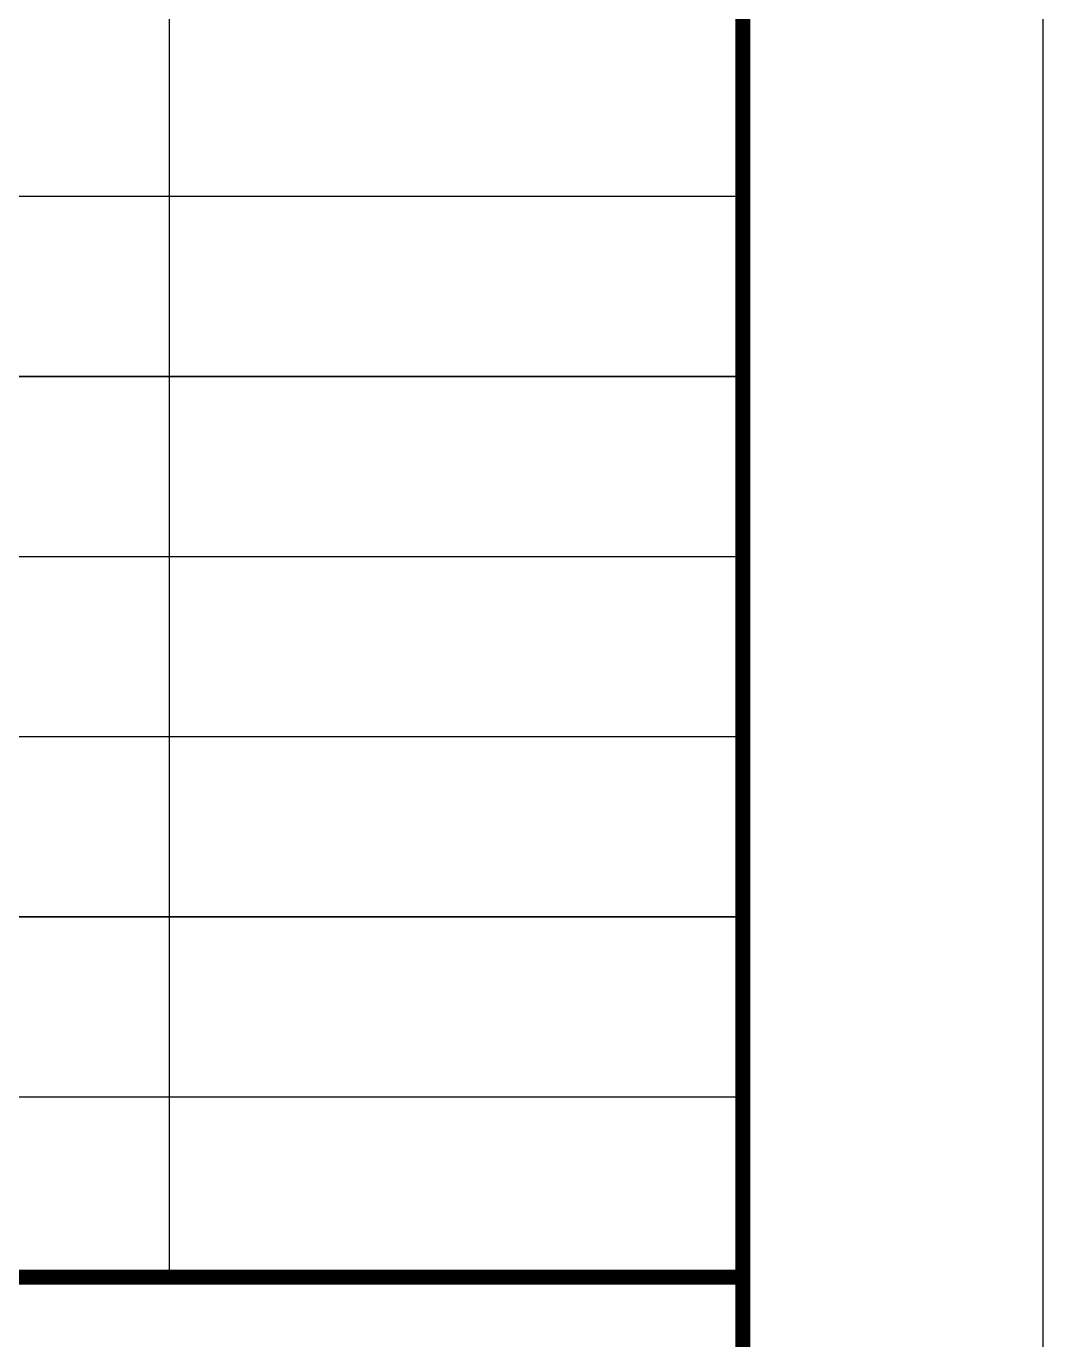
# Model space of a CAD drawing. Extents: x -409435 to 356702, y -107829 to 330904.
# Drawn here: x 145406 to 150489, y 50763 to 57324 of the extents above; entities that cross this region are included whole.
import ezdxf

# ---------------------------------------------------------------- set-up
doc = ezdxf.new("R2010")
doc.units = 0
doc.header["$LTSCALE"] = 1000
doc.header["$MEASUREMENT"] = 0

# ---------------------------------------------------------------- blocks, each defined once
blk = doc.blocks.new('图框-A1+1-2')
at = {"const_width": 0.05}
blk.add_lwpolyline([(0, 0), (1261, 0), (1261, 594), (0, 594)], close=True, dxfattribs=at)
blk = doc.blocks.new('图签信息')
at = {"const_width": 0.5}
for points in [[(-65, 574), (-65, 500.5), (0, 500.5), (0, 574)], [(-65, 0), (0, 0), (0, 500.5), (-65, 500.5)]]:
    blk.add_lwpolyline(points, close=True, dxfattribs=at)
at = {"const_width": 0.05}
for points in [[(-19.101, 566.5), (-19.101, 500.5)], [(-65, 536.5), (0, 536.5)], [(-65, 530.5), (0, 530.5)], [(-65, 524.5), (0, 524.5)], [(-65, 518.5), (0, 518.5)], [(-65, 512.5), (0, 512.5)], [(-65, 512.5), (0, 512.5)], [(-65, 506.5), (0, 506.5)], [(-65, 500.5), (0, 500.5)]]:
    blk.add_lwpolyline(points, dxfattribs=at)
blk = doc.blocks.new('图签-A1')
at = {"color": 2}
blk.add_blockref('图签信息', (0, 0), dxfattribs=at)
blk = doc.blocks.new('X-104 14#平面')
blk.add_lwpolyline([(-38664.4, 63600), (150485.6, 63600), (150485.6, -25500), (-38664.4, -25500)], close=True)
at = {"xscale": 150, "yscale": 150, "zscale": 150}
for name, p in [('图框-A1+1-2', (-38664.4, -25500)), ('图签-A1', (148985.6, -24000))]:
    blk.add_blockref(name, p, dxfattribs=at)

msp = doc.modelspace()

# ---------------------------------------------------------------- block references
msp.add_blockref('X-104 14#平面', (0, 0))

doc.saveas('drawing.dxf')
